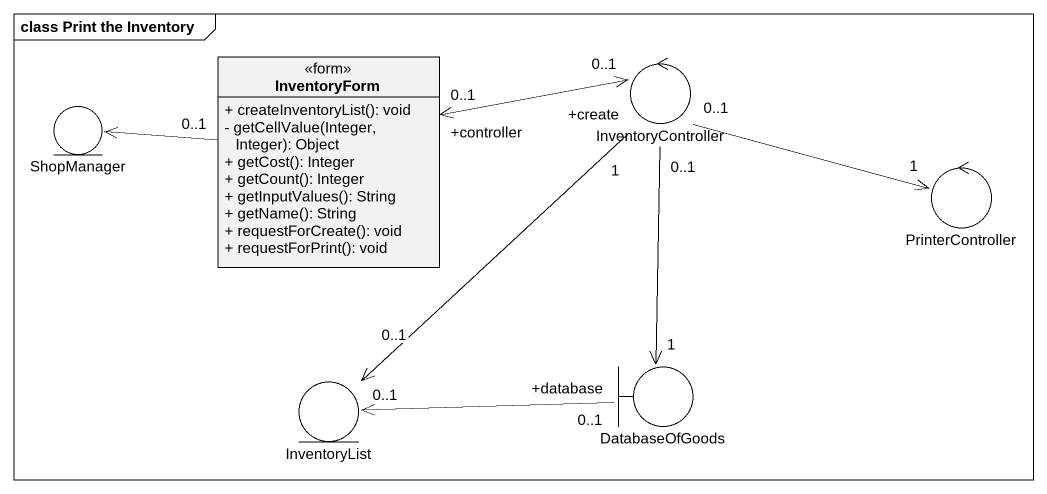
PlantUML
@startuml
mainframe class Print the Inventory
allowmixing
hide circle
hide empty members
skinparam classAttributeIconSize 0
class InventoryForm <<form>> {
  + createInventoryList(): void
  - getCellValue(Integer, Integer): Object
  + getCost(): Integer
  + getCount(): Integer
  + getInputValues(): String
  + getName(): String
  + requestForCreate(): void
  + requestForPrint(): void
}
control InventoryController
entity ShopManager
control PrinterController
boundary DatabaseOfGoods
entity InventoryList
InventoryForm "+controller\n0..1" <-right-> "0..1" InventoryController
InventoryForm "0..1" -left-> ShopManager
InventoryController "0..1" -right-> "1" PrinterController
InventoryController "0..1" --> "1" DatabaseOfGoods
InventoryController "+create\n1" --> "0..1" InventoryList
DatabaseOfGoods "+database\n0..1" -left-> "0..1" InventoryList
@enduml
